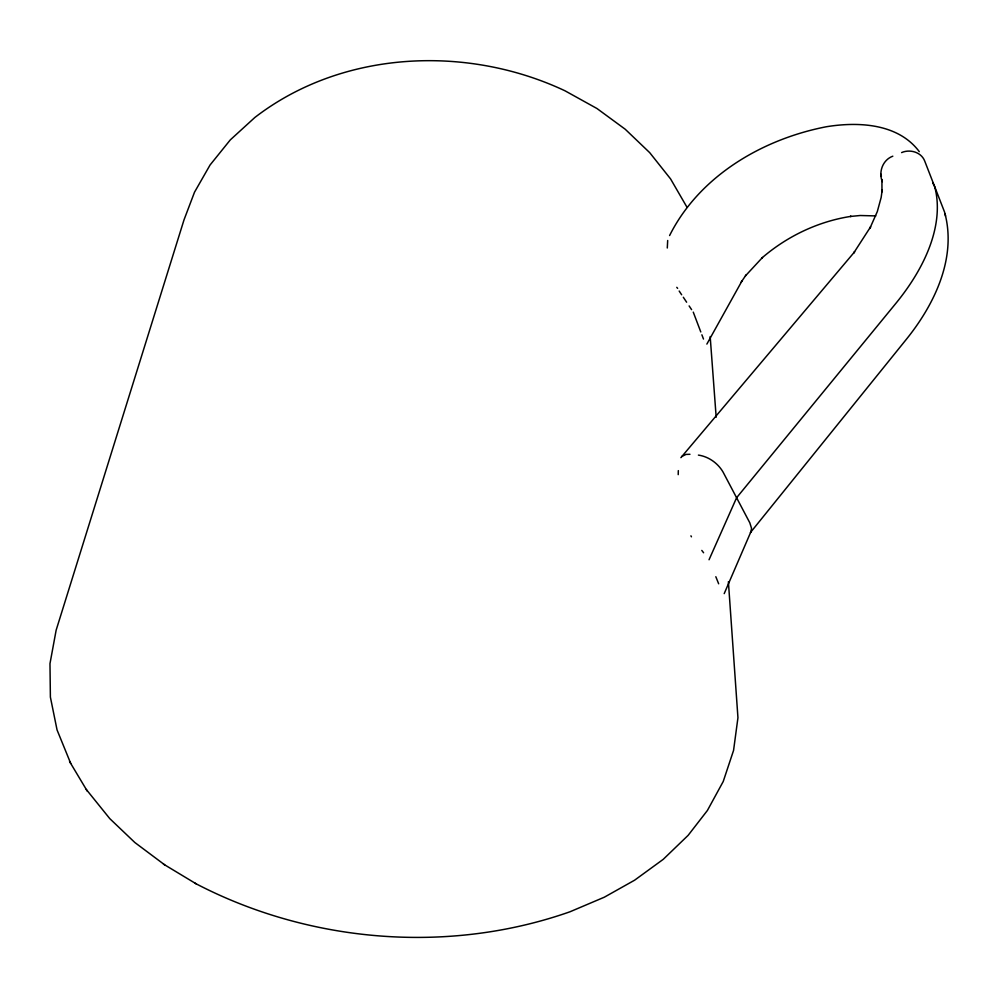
<?xml version="1.0" encoding="UTF-8"?>
<svg xmlns="http://www.w3.org/2000/svg" width="998" height="998" viewBox="0 0 998 998"><rect width="100%" height="100%" fill="white"/><g stroke="black" fill="none" stroke-linecap="round" stroke-linejoin="round"><path stroke-width="1.5" d="M678.216 474.649L678.316 470.619M667.687 240.481L667.288 248.003M724.199 593.635L751.107 531.285L751.519 528.266L749.822 522.827L723.076 472.091C717.924 463.222 708.605 456.573 698.4 455.1M680.885 457.658L854.637 251.795L853.702 253.005L870.618 226.82L869.832 228.442L877.304 211.613L881.159 197.454L882.232 189.795L881.97 191.853L881.92 179.553L882.282 181.648C878.352 171.906 882.768 159.855 892.823 156.187M709.042 559.753L736.599 497.74L895.593 303.704A246.718 132.135 -26.7 0 0 934.739 186.813A132.123 70.858 -24.5 0 0 932.681 182.908M751.107 531.285L750.459 532.533L906.471 339.17C934.552 304.315 957.144 257.584 944.57 212.087L924.709 161.04C921.329 152.12 909.927 148.889 901.606 152.594M706.871 344.085L741.926 281.049M669.596 235.54C699.448 175.885 762.572 139.109 826.356 126.746C858.317 121.531 898.15 123.378 919.27 151.634M741.115 282.259L746.167 274.799M745.419 275.897L762.472 257.484L761.798 258.083C786.948 236.326 818.21 221.369 851.144 216.341L850.259 216.466L860.226 215.506L875.782 215.917M681.771 456.498L686.013 454.414L689.955 454.29M195.134 883.205L196.169 883.829C310.016 943.048 448.726 954.412 570.033 911.76L604.326 897.202L634.603 880.199L663.233 859.34L688.121 835.363L707.395 810.488L723.226 781.496L733.567 750.396L737.946 717.724L728.39 581.697M86.252 789.43L109.792 818.634L134.855 842.524L164.72 864.867M163.472 864.118L196.169 883.829M676.781 287.324L677.63 288.36M701.794 550.422L703.602 552.755M679.176 291.054L681.659 294.772M683.318 297.254L686.624 302.207M689.119 305.924L691.602 309.642M686.861 207.023L670.569 178.904L649.71 152.657L625.21 129.229L596.954 108.508L565.055 90.83C466.877 44.536 342.177 50.112 254.852 117.477L230.301 139.882L210.067 164.994L194.51 192.202L184.019 219.847L56.138 630.212L49.975 663.645L50.387 697.115L57.061 729.95L70.708 763.408M69.548 761.486L87.325 791.202M690.928 535.826L691.439 536.812M715.828 576.719L718.66 583.793M693.261 312.125L700.796 331.96M701.881 334.804L703.49 339.058M881.022 174.226L881.384 176.347M945.181 214.071L945.493 216.129M710.177 336.563L716.177 417.239"/></g></svg>
